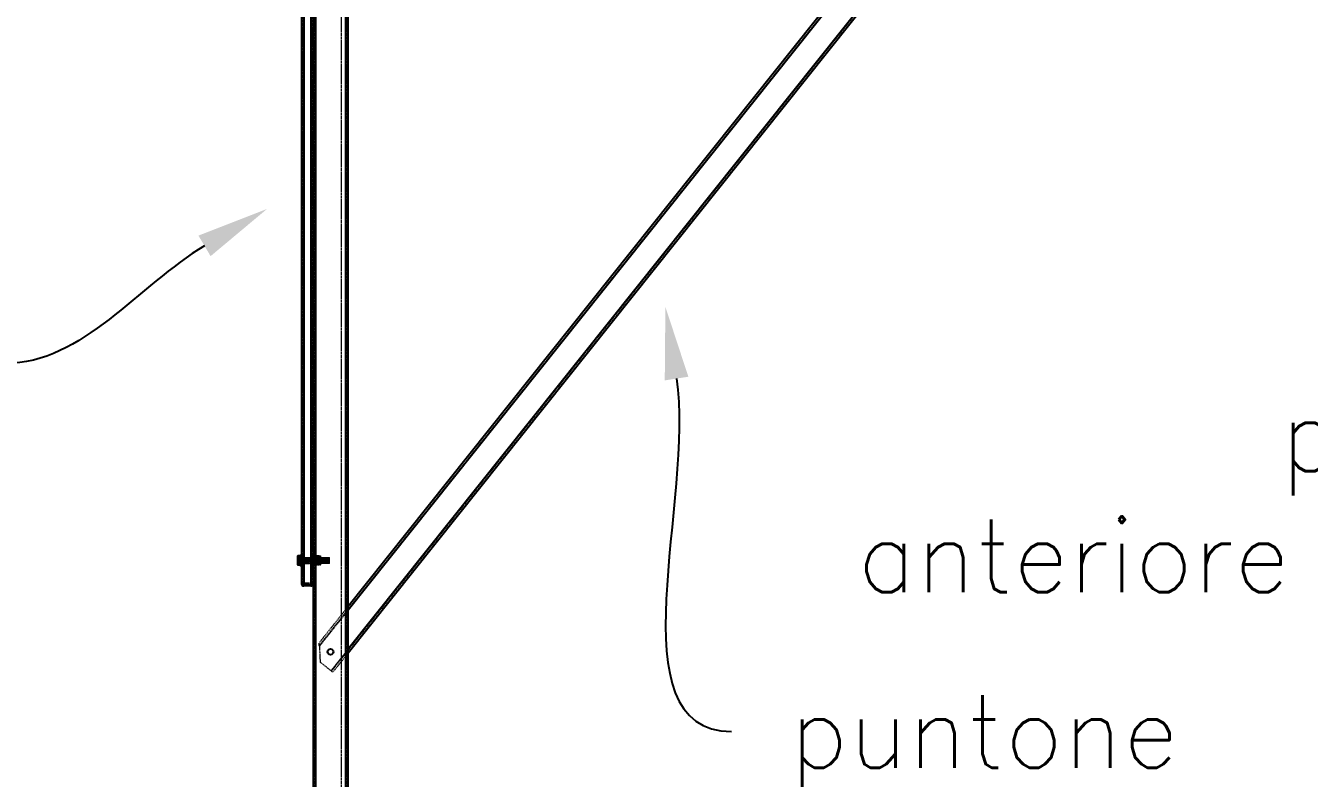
# Model space of a CAD drawing. Header units: millimetres. Extents: x -116399 to 112199, y -90759 to -31335.
# Drawn here: x 95099 to 97308, y -42661 to -41365 of the extents above; entities that cross this region are included whole.
import ezdxf
from ezdxf import colors
from ezdxf.entities.mleader import LeaderData, LeaderLine
from ezdxf.math import Vec2, Vec3

# ---------------------------------------------------------------- set-up
doc = ezdxf.new("R2010")
doc.units = ezdxf.units.MM
doc.linetypes.add('HIDDEN', pattern=[1.905, 1.27, -0.635])
doc.styles.add('Annotative', font='simplex.shx', dxfattribs={"height": 2.5})

msp = doc.modelspace()

# ---------------------------------------------------------------- linework, layer by layer
at = {"color": 7, "linetype": 'HIDDEN', "lineweight": 18}
for p, q in [((95596.123, -40328.266), (95596.123, -43743.266)), ((95597.623, -40328.266), (95597.623, -43743.266)), ((95597.623, -40328.266), (95597.623, -43743.266)), ((95597.623, -40328.266), (95597.623, -43743.266)), ((95641.623, -40328.266), (95641.623, -43743.266)), ((95649.623, -40328.266), (95649.623, -43743.266)), ((95649.623, -40328.266), (95649.623, -43743.266)), ((95649.623, -40328.266), (95649.623, -43743.266)), ((95649.623, -40328.266), (95649.623, -43743.266)), ((95649.623, -40328.266), (95649.623, -43743.266)), ((95649.623, -40328.266), (95649.623, -43743.266)), ((95649.623, -40328.266), (95649.623, -43743.266)), ((95651.123, -40328.266), (95651.123, -43743.266)), ((95577.623, -40437.335), (95577.623, -42288.84)), ((95577.623, -40437.35), (95577.623, -42286.153)), ((95577.623, -40439.799), (95577.623, -42288.602)), ((95589.623, -40437.335), (95589.623, -42288.84)), ((95589.623, -40437.35), (95589.623, -42286.153)), ((95589.623, -40439.799), (95589.623, -42288.602)), ((95576.623, -40474.854), (95576.623, -42326.358)), ((95577.623, -40475.669), (95577.623, -42327.174)), ((95577.623, -40475.669), (95577.623, -42291.287)), ((95577.623, -40475.712), (95577.623, -42324.515)), ((95577.623, -40478.161), (95577.623, -42326.964)), ((95589.623, -40475.669), (95589.623, -42327.174)), ((95589.623, -40475.669), (95589.623, -42291.287)), ((95589.623, -40475.712), (95589.623, -42324.515)), ((95589.623, -40478.161), (95589.623, -42326.964)), ((95590.623, -40474.854), (95590.623, -42326.358)), ((96885.979, -40824.469), (95604.296, -42432.218)), ((96886.911, -40824.904), (95604.369, -42433.73)), ((96886.911, -40824.904), (95604.369, -42433.73)), ((96886.911, -40824.904), (95604.369, -42433.73)), ((96926.06, -40843.172), (95624.46, -42475.905)), ((96926.06, -40843.172), (95624.46, -42475.905)), ((96926.06, -40843.172), (95624.46, -42475.905)), ((96926.992, -40843.607), (95625.242, -42476.528)), ((95567.223, -42278.108), (95566.723, -42278.105)), ((95566.723, -42280.783), (95567.223, -42278.295)), ((95567.223, -42280.747), (95566.723, -42280.744)), ((95566.723, -42283.423), (95567.223, -42280.935)), ((95566.723, -42281.924), (95567.223, -42284.409)), ((95567.223, -42284.425), (95566.723, -42281.937)), ((95567.223, -42287.065), (95566.723, -42284.576)), ((95567.223, -42284.783), (95566.723, -42287.272)), ((95566.723, -42287.284), (95567.223, -42284.799)), ((95567.223, -42278.108), (95572.023, -42278.108)), ((95572.023, -42278.295), (95567.223, -42278.295)), ((95567.223, -42280.747), (95572.023, -42280.747)), ((95572.023, -42280.935), (95567.223, -42280.935)), ((95567.223, -42284.783), (95567.223, -42284.409)), ((95572.023, -42284.409), (95567.223, -42284.409)), ((95567.223, -42284.425), (95572.023, -42284.425)), ((95567.223, -42284.783), (95572.023, -42284.783)), ((95572.023, -42284.799), (95567.223, -42284.799)), ((95572.023, -42280.404), (95573.623, -42280.404)), ((95572.023, -42280.604), (95608.823, -42280.604)), ((95572.023, -42283.044), (95573.623, -42283.044)), ((95572.023, -42283.244), (95608.823, -42283.244)), ((95573.623, -42278.16), (95576.623, -42278.16)), ((95576.623, -42279.079), (95573.623, -42279.079)), ((95573.623, -42280.797), (95576.623, -42280.797)), ((95573.623, -42281.719), (95576.623, -42281.719)), ((95573.623, -42281.967), (95576.623, -42281.967)), ((95573.623, -42284.612), (95576.623, -42284.612)), ((95590.623, -42278.16), (95593.623, -42278.16)), ((95593.623, -42279.079), (95590.623, -42279.079)), ((95590.623, -42280.797), (95593.623, -42280.797)), ((95590.623, -42281.719), (95593.623, -42281.719)), ((95590.623, -42281.967), (95593.623, -42281.967)), ((95590.623, -42284.612), (95593.623, -42284.612)), ((95593.623, -42274.266), (95596.123, -42274.266)), ((95593.623, -42279.266), (95596.123, -42279.266)), ((95593.623, -42279.266), (95596.123, -42279.266)), ((95596.123, -42276.104), (95597.723, -42276.104)), ((95596.123, -42278.744), (95597.723, -42278.744)), ((95596.123, -42280.404), (95597.723, -42280.404)), ((95596.123, -42283.044), (95597.723, -42283.044)), ((95597.723, -42276.104), (95597.723, -42278.744)), ((95597.723, -42278.115), (95597.73, -42278.104)), ((95597.723, -42278.744), (95597.723, -42295.744)), ((95597.723, -42280.604), (95606.623, -42280.604)), ((95597.723, -42280.755), (95597.73, -42280.744)), ((95597.723, -42283.244), (95606.623, -42283.244)), ((95598.243, -42278.307), (95598.243, -42278.1)), ((95603.704, -42278.1), (95598.243, -42278.1)), ((95598.243, -42278.108), (95598.243, -42278.315)), ((95598.243, -42278.108), (95603.704, -42278.108)), ((95598.243, -42278.307), (95603.704, -42278.307)), ((95603.704, -42278.315), (95598.243, -42278.315)), ((95598.243, -42280.946), (95598.243, -42280.74)), ((95603.704, -42280.74), (95598.243, -42280.74)), ((95598.243, -42280.747), (95598.243, -42280.955)), ((95598.243, -42280.747), (95603.704, -42280.747)), ((95598.243, -42280.946), (95603.704, -42280.946)), ((95603.704, -42280.955), (95598.243, -42280.955)), ((95598.243, -42284.803), (95598.243, -42284.39)), ((95603.704, -42284.39), (95598.243, -42284.39)), ((95598.243, -42284.405), (95603.704, -42284.405)), ((95598.243, -42284.803), (95603.704, -42284.803)), ((95603.704, -42284.818), (95598.243, -42284.818)), ((95603.704, -42278.307), (95603.704, -42278.1)), ((95603.704, -42280.946), (95603.704, -42280.74)), ((95603.704, -42284.803), (95603.704, -42284.39)), ((95604.217, -42278.104), (95604.223, -42278.115)), ((95604.217, -42280.744), (95604.223, -42280.755)), ((95604.223, -42280.755), (95604.223, -42278.115)), ((95604.223, -42278.115), (95606.223, -42278.115)), ((95604.223, -42293.733), (95604.223, -42280.755)), ((95604.223, -42280.755), (95606.223, -42280.755)), ((95606.223, -42291.093), (95606.223, -42278.115)), ((95606.223, -42293.733), (95606.223, -42280.755)), ((95606.623, -42280.604), (95606.723, -42280.504)), ((95606.623, -42283.244), (95606.623, -42280.604)), ((95606.623, -42283.244), (95606.723, -42283.144)), ((95606.623, -42291.244), (95606.623, -42283.244)), ((95606.723, -42281.255), (95606.723, -42278.615)), ((95606.723, -42293.233), (95606.723, -42281.255)), ((95608.823, -42283.244), (95608.823, -42280.604)), ((95608.823, -42280.804), (95609.023, -42280.804)), ((95608.823, -42291.244), (95608.823, -42283.244)), ((95608.823, -42283.444), (95609.023, -42283.444)), ((95609.023, -42283.244), (95609.023, -42280.604)), ((95609.023, -42280.604), (95609.823, -42280.604)), ((95609.023, -42291.244), (95609.023, -42283.244)), ((95609.023, -42283.244), (95609.823, -42283.244)), ((95609.823, -42283.244), (95609.823, -42280.604)), ((95609.823, -42280.804), (95610.023, -42280.804)), ((95609.823, -42291.244), (95609.823, -42283.244)), ((95609.823, -42283.444), (95610.023, -42283.444)), ((95610.023, -42283.244), (95610.023, -42280.604)), ((95610.023, -42280.604), (95610.823, -42280.604)), ((95610.023, -42291.244), (95610.023, -42283.244)), ((95610.023, -42283.244), (95610.823, -42283.244)), ((95610.823, -42283.244), (95610.823, -42280.604)), ((95610.823, -42280.804), (95611.023, -42280.804)), ((95610.823, -42291.244), (95610.823, -42283.244)), ((95610.823, -42283.444), (95611.023, -42283.444)), ((95611.023, -42283.244), (95611.023, -42280.604)), ((95611.023, -42280.604), (95611.823, -42280.604)), ((95611.023, -42291.244), (95611.023, -42283.244)), ((95611.023, -42283.244), (95611.823, -42283.244)), ((95611.823, -42283.244), (95611.823, -42280.604)), ((95611.823, -42280.804), (95612.023, -42280.804)), ((95611.823, -42291.244), (95611.823, -42283.244)), ((95611.823, -42283.444), (95612.023, -42283.444)), ((95612.023, -42283.244), (95612.023, -42280.604)), ((95612.023, -42280.604), (95612.823, -42280.604)), ((95612.023, -42291.244), (95612.023, -42283.244)), ((95612.023, -42283.244), (95612.823, -42283.244)), ((95612.823, -42283.244), (95612.823, -42280.604)), ((95612.823, -42280.804), (95613.023, -42280.804)), ((95612.823, -42291.244), (95612.823, -42283.244)), ((95612.823, -42283.444), (95613.023, -42283.444)), ((95613.023, -42283.244), (95613.023, -42280.604)), ((95613.023, -42280.604), (95613.823, -42280.604)), ((95613.023, -42291.244), (95613.023, -42283.244)), ((95613.023, -42283.244), (95613.823, -42283.244)), ((95613.823, -42283.244), (95613.823, -42280.604)), ((95613.823, -42280.804), (95614.023, -42280.804)), ((95613.823, -42291.244), (95613.823, -42283.244)), ((95613.823, -42283.444), (95614.023, -42283.444)), ((95614.023, -42283.244), (95614.023, -42280.604)), ((95614.023, -42280.604), (95614.823, -42280.604)), ((95614.023, -42291.244), (95614.023, -42283.244)), ((95614.023, -42283.244), (95614.823, -42283.244)), ((95614.823, -42283.244), (95614.823, -42280.604)), ((95614.823, -42280.804), (95615.023, -42280.804)), ((95614.823, -42291.244), (95614.823, -42283.244)), ((95614.823, -42283.444), (95615.023, -42283.444)), ((95615.023, -42283.244), (95615.023, -42280.604)), ((95615.023, -42280.604), (95615.823, -42280.604)), ((95615.023, -42291.244), (95615.023, -42283.244)), ((95615.023, -42283.244), (95615.823, -42283.244)), ((95615.823, -42283.244), (95615.823, -42280.604)), ((95615.823, -42280.804), (95616.023, -42280.804)), ((95615.823, -42291.244), (95615.823, -42283.244)), ((95615.823, -42283.444), (95616.023, -42283.444)), ((95616.023, -42283.244), (95616.023, -42280.604)), ((95616.023, -42280.604), (95616.823, -42280.604)), ((95616.023, -42291.244), (95616.023, -42283.244)), ((95616.023, -42283.244), (95616.823, -42283.244)), ((95616.823, -42283.244), (95616.823, -42280.604)), ((95616.823, -42280.804), (95617.023, -42280.804)), ((95616.823, -42291.244), (95616.823, -42283.244)), ((95616.823, -42283.444), (95617.023, -42283.444)), ((95617.023, -42283.244), (95617.023, -42280.604)), ((95617.023, -42280.604), (95617.823, -42280.604)), ((95617.023, -42291.244), (95617.023, -42283.244)), ((95617.023, -42283.244), (95617.823, -42283.244)), ((95617.823, -42283.244), (95617.823, -42280.604)), ((95617.823, -42280.804), (95618.023, -42280.804)), ((95617.823, -42291.244), (95617.823, -42283.244)), ((95617.823, -42283.444), (95618.023, -42283.444)), ((95618.023, -42283.244), (95618.023, -42280.604)), ((95618.023, -42280.604), (95618.823, -42280.604)), ((95618.023, -42291.244), (95618.023, -42283.244)), ((95618.023, -42283.244), (95618.823, -42283.244)), ((95618.823, -42283.244), (95618.823, -42280.604)), ((95618.823, -42280.804), (95619.023, -42280.804)), ((95618.823, -42291.244), (95618.823, -42283.244)), ((95618.823, -42283.444), (95619.023, -42283.444)), ((95619.023, -42283.244), (95619.023, -42280.604)), ((95619.023, -42280.604), (95619.823, -42280.604)), ((95619.023, -42291.244), (95619.023, -42283.244)), ((95619.023, -42283.244), (95619.823, -42283.244)), ((95619.823, -42283.244), (95619.823, -42280.604)), ((95619.823, -42280.804), (95620.023, -42280.804)), ((95619.823, -42291.244), (95619.823, -42283.244)), ((95619.823, -42283.444), (95620.023, -42283.444)), ((95620.023, -42283.244), (95620.023, -42280.604)), ((95620.023, -42280.604), (95620.823, -42280.604)), ((95620.023, -42291.244), (95620.023, -42283.244)), ((95620.023, -42283.244), (95620.823, -42283.244)), ((95620.823, -42283.244), (95620.823, -42280.604)), ((95620.823, -42280.804), (95621.023, -42280.804)), ((95620.823, -42291.244), (95620.823, -42283.244)), ((95620.823, -42283.444), (95621.023, -42283.444)), ((95621.023, -42283.244), (95621.023, -42280.604)), ((95621.023, -42280.604), (95621.823, -42280.604)), ((95621.023, -42291.244), (95621.023, -42283.244)), ((95621.023, -42283.244), (95621.823, -42283.244)), ((95621.823, -42283.244), (95621.823, -42280.604)), ((95621.823, -42280.804), (95622.023, -42280.804)), ((95621.823, -42291.244), (95621.823, -42283.244)), ((95621.823, -42283.444), (95622.023, -42283.444)), ((95622.023, -42283.444), (95622.023, -42280.804)), ((95622.023, -42291.044), (95622.023, -42283.444)), ((95566.723, -42289.924), (95567.223, -42287.438)), ((95566.723, -42288.425), (95567.223, -42290.913)), ((95567.223, -42290.921), (95566.723, -42288.436)), ((95567.223, -42293.561), (95566.723, -42291.076)), ((95567.223, -42291.1), (95566.723, -42291.103)), ((95566.723, -42291.105), (95567.223, -42291.108)), ((95567.223, -42287.065), (95572.023, -42287.065)), ((95572.023, -42287.438), (95567.223, -42287.438)), ((95572.023, -42290.913), (95567.223, -42290.913)), ((95567.223, -42291.1), (95567.223, -42290.913)), ((95567.223, -42290.921), (95572.023, -42290.921)), ((95567.223, -42291.1), (95572.023, -42291.1)), ((95572.023, -42291.108), (95567.223, -42291.108)), ((95567.223, -42293.561), (95572.023, -42293.561)), ((95608.823, -42288.604), (95572.023, -42288.604)), ((95573.623, -42288.804), (95572.023, -42288.804)), ((95608.823, -42291.244), (95572.023, -42291.244)), ((95573.623, -42291.444), (95572.023, -42291.444)), ((95573.623, -42293.104), (95572.023, -42293.104)), ((95573.623, -42287.241), (95576.623, -42287.241)), ((95576.623, -42289.875), (95573.623, -42289.875)), ((95573.623, -42290.13), (95576.623, -42290.13)), ((95576.623, -42291.048), (95573.623, -42291.048)), ((95573.623, -42292.768), (95576.623, -42292.768)), ((95576.623, -42293.69), (95573.623, -42293.69)), ((95589.623, -42286.153), (95577.623, -42286.153)), ((95589.623, -42288.602), (95577.623, -42288.602)), ((95577.623, -42288.84), (95589.623, -42288.84)), ((95577.623, -42291.287), (95589.623, -42291.287)), ((95590.623, -42287.241), (95593.623, -42287.241)), ((95593.623, -42289.875), (95590.623, -42289.875)), ((95590.623, -42290.13), (95593.623, -42290.13)), ((95593.623, -42291.048), (95590.623, -42291.048)), ((95590.623, -42292.768), (95593.623, -42292.768)), ((95593.623, -42293.69), (95590.623, -42293.69)), ((95596.123, -42287.266), (95593.623, -42287.266)), ((95593.623, -42287.266), (95596.123, -42287.266)), ((95596.123, -42292.266), (95593.623, -42292.266)), ((95597.723, -42288.804), (95596.123, -42288.804)), ((95597.723, -42291.444), (95596.123, -42291.444)), ((95597.723, -42293.104), (95596.123, -42293.104)), ((95597.723, -42295.744), (95596.123, -42295.744)), ((95606.623, -42288.604), (95597.723, -42288.604)), ((95597.73, -42291.104), (95597.723, -42291.093)), ((95606.623, -42291.244), (95597.723, -42291.244)), ((95597.73, -42293.744), (95597.723, -42293.733)), ((95598.243, -42287.443), (95598.243, -42287.029)), ((95603.704, -42287.029), (95598.243, -42287.029)), ((95598.243, -42287.045), (95603.704, -42287.045)), ((95598.243, -42287.443), (95603.704, -42287.443)), ((95603.704, -42287.458), (95598.243, -42287.458)), ((95598.243, -42291.1), (95598.243, -42290.893)), ((95603.704, -42290.893), (95598.243, -42290.893)), ((95598.243, -42290.901), (95598.243, -42291.108)), ((95598.243, -42290.901), (95603.704, -42290.901)), ((95598.243, -42291.1), (95603.704, -42291.1)), ((95603.704, -42291.108), (95598.243, -42291.108)), ((95598.243, -42293.74), (95598.243, -42293.533)), ((95603.704, -42293.533), (95598.243, -42293.533)), ((95598.243, -42293.541), (95598.243, -42293.747)), ((95598.243, -42293.541), (95603.704, -42293.541)), ((95598.243, -42293.74), (95603.704, -42293.74)), ((95603.704, -42293.747), (95598.243, -42293.747)), ((95603.704, -42287.443), (95603.704, -42287.029)), ((95603.704, -42291.1), (95603.704, -42290.893)), ((95603.704, -42291.108), (95603.856, -42291.107)), ((95603.704, -42293.74), (95603.704, -42293.533)), ((95603.704, -42293.747), (95603.856, -42293.746)), ((95604.223, -42291.093), (95604.217, -42291.104)), ((95604.223, -42293.733), (95604.217, -42293.744)), ((95606.223, -42291.093), (95604.223, -42291.093)), ((95606.223, -42293.733), (95604.223, -42293.733)), ((95606.723, -42288.704), (95606.623, -42288.604)), ((95606.723, -42291.344), (95606.623, -42291.244)), ((95609.023, -42288.404), (95608.823, -42288.404)), ((95609.023, -42291.044), (95608.823, -42291.044)), ((95609.823, -42288.604), (95609.023, -42288.604)), ((95609.823, -42291.244), (95609.023, -42291.244)), ((95610.023, -42288.404), (95609.823, -42288.404)), ((95610.023, -42291.044), (95609.823, -42291.044)), ((95610.823, -42288.604), (95610.023, -42288.604)), ((95610.823, -42291.244), (95610.023, -42291.244)), ((95611.023, -42288.404), (95610.823, -42288.404)), ((95611.023, -42291.044), (95610.823, -42291.044)), ((95611.823, -42288.604), (95611.023, -42288.604)), ((95611.823, -42291.244), (95611.023, -42291.244)), ((95612.023, -42288.404), (95611.823, -42288.404)), ((95612.023, -42291.044), (95611.823, -42291.044)), ((95612.823, -42288.604), (95612.023, -42288.604)), ((95612.823, -42291.244), (95612.023, -42291.244)), ((95613.023, -42288.404), (95612.823, -42288.404)), ((95613.023, -42291.044), (95612.823, -42291.044)), ((95613.823, -42288.604), (95613.023, -42288.604)), ((95613.823, -42291.244), (95613.023, -42291.244)), ((95614.023, -42288.404), (95613.823, -42288.404)), ((95614.023, -42291.044), (95613.823, -42291.044)), ((95614.823, -42288.604), (95614.023, -42288.604)), ((95614.823, -42291.244), (95614.023, -42291.244)), ((95615.023, -42288.404), (95614.823, -42288.404)), ((95615.023, -42291.044), (95614.823, -42291.044)), ((95615.823, -42288.604), (95615.023, -42288.604)), ((95615.823, -42291.244), (95615.023, -42291.244)), ((95616.023, -42288.404), (95615.823, -42288.404)), ((95616.023, -42291.044), (95615.823, -42291.044)), ((95616.823, -42288.604), (95616.023, -42288.604)), ((95616.823, -42291.244), (95616.023, -42291.244)), ((95617.023, -42288.404), (95616.823, -42288.404)), ((95617.023, -42291.044), (95616.823, -42291.044)), ((95617.823, -42288.604), (95617.023, -42288.604)), ((95617.823, -42291.244), (95617.023, -42291.244)), ((95618.023, -42288.404), (95617.823, -42288.404)), ((95618.023, -42291.044), (95617.823, -42291.044)), ((95618.823, -42288.604), (95618.023, -42288.604)), ((95618.823, -42291.244), (95618.023, -42291.244)), ((95619.023, -42288.404), (95618.823, -42288.404)), ((95619.023, -42291.044), (95618.823, -42291.044)), ((95619.823, -42288.604), (95619.023, -42288.604)), ((95619.823, -42291.244), (95619.023, -42291.244)), ((95620.023, -42288.404), (95619.823, -42288.404)), ((95620.023, -42291.044), (95619.823, -42291.044)), ((95620.823, -42288.604), (95620.023, -42288.604)), ((95620.823, -42291.244), (95620.023, -42291.244)), ((95621.023, -42288.404), (95620.823, -42288.404)), ((95621.023, -42291.044), (95620.823, -42291.044)), ((95621.823, -42288.604), (95621.023, -42288.604)), ((95621.823, -42291.244), (95621.023, -42291.244)), ((95622.023, -42288.404), (95621.823, -42288.404)), ((95622.023, -42291.044), (95621.823, -42291.044)), ((95577.623, -42324.515), (95589.623, -42324.515)), ((95577.623, -42326.964), (95589.623, -42326.964)), ((95589.623, -42327.174), (95577.623, -42327.174)), ((95651.708, -42367.931), (95604.075, -42427.682)), ((95651.867, -42374.148), (95604.369, -42433.73)), ((95604.369, -42433.73), (95604.075, -42427.682)), ((95604.369, -42433.73), (95605.694, -42460.944)), ((95653.535, -42439.433), (95624.46, -42475.905)), ((95624.46, -42475.905), (95605.694, -42460.944)), ((95653.694, -42445.651), (95627.588, -42478.398)), ((95627.588, -42478.398), (95624.46, -42475.905))]:
    msp.add_line(p, q, dxfattribs=at)
at = {"color": 7, "linetype": 'Continuous', "lineweight": 25}
for p, q in [((95597.623, -40328.266), (95597.623, -43743.266)), ((95649.623, -40328.266), (95649.623, -43743.266)), ((95653.623, -40328.266), (95653.623, -43743.266)), ((95573.623, -40474.854), (95573.623, -42326.358)), ((95577.623, -40478.116), (95577.623, -42329.621)), ((95589.623, -40478.116), (95589.623, -42329.621)), ((95593.623, -40485.569), (95593.623, -43743.266)), ((96883.183, -40823.164), (95651.708, -42367.931)), ((96929.789, -40844.912), (95653.694, -42445.651)), ((96861.635, -40856.611), (95651.867, -42374.148)), ((96901.504, -40873.977), (95653.535, -42439.433)), ((95566.723, -42278.103), (95567.223, -42278.1)), ((95566.723, -42278.103), (95566.723, -42280.772)), ((95567.223, -42278.287), (95566.723, -42280.772)), ((95566.723, -42280.743), (95567.223, -42280.74)), ((95566.723, -42280.743), (95566.723, -42283.412)), ((95567.223, -42280.927), (95566.723, -42283.412)), ((95566.723, -42283.412), (95566.723, -42284.564)), ((95566.723, -42284.564), (95567.223, -42287.049)), ((95566.723, -42284.564), (95566.723, -42289.911)), ((95567.223, -42278.287), (95567.223, -42278.1)), ((95572.023, -42278.1), (95567.223, -42278.1)), ((95567.223, -42278.287), (95572.023, -42278.287)), ((95567.223, -42280.927), (95567.223, -42280.74)), ((95572.023, -42280.74), (95567.223, -42280.74)), ((95567.223, -42280.927), (95572.023, -42280.927)), ((95572.023, -42276.104), (95573.623, -42276.104)), ((95572.023, -42276.104), (95572.023, -42278.744)), ((95572.023, -42278.744), (95573.623, -42278.744)), ((95572.023, -42278.744), (95572.023, -42295.744)), ((95567.223, -42287.423), (95566.723, -42289.911)), ((95566.723, -42289.911), (95566.723, -42291.064)), ((95566.723, -42291.064), (95567.223, -42293.553)), ((95566.723, -42291.064), (95566.723, -42293.743)), ((95567.223, -42293.74), (95566.723, -42293.743)), ((95566.723, -42293.743), (95566.723, -42293.744)), ((95566.723, -42293.744), (95567.223, -42293.747)), ((95567.223, -42287.423), (95567.223, -42287.049)), ((95572.023, -42287.049), (95567.223, -42287.049)), ((95567.223, -42287.423), (95572.023, -42287.423)), ((95572.023, -42293.553), (95567.223, -42293.553)), ((95567.223, -42293.74), (95567.223, -42293.553)), ((95567.223, -42293.74), (95572.023, -42293.74)), ((95572.023, -42293.747), (95567.223, -42293.747)), ((95573.623, -42295.744), (95572.023, -42295.744)), ((95589.623, -42329.621), (95577.623, -42329.621))]:
    msp.add_line(p, q, dxfattribs=at)
at = {"color": 7, "linetype": 'HIDDEN', "lineweight": 18, "flags": 128}
for points in [[(95598.243, -42278.108), (95597.73, -42278.104), (95598.243, -42278.1)], [(95598.243, -42280.747), (95597.73, -42280.744), (95598.243, -42280.74)], [(95603.704, -42278.1), (95604.217, -42278.104), (95603.704, -42278.108)], [(95603.704, -42280.74), (95604.217, -42280.744), (95603.704, -42280.747)], [(95598.243, -42291.1), (95597.73, -42291.104), (95598.243, -42291.108)], [(95598.243, -42293.74), (95597.73, -42293.744), (95598.243, -42293.747)], [(95604.206, -42291.104), (95604.217, -42291.104), (95603.704, -42291.1)], [(95604.206, -42293.744), (95604.217, -42293.744), (95603.704, -42293.74)]]:
    msp.add_lwpolyline(points, dxfattribs=at)
at = {"color": 7, "linetype": 'Continuous', "lineweight": 25}
msp.add_circle((95623.623, -42443.266), 5, dxfattribs=at)
at = {"color": 7, "linetype": 'HIDDEN', "lineweight": 18}
for centre, radius, start, end in [((95607.092, -42281.348), 9.357, 161.031674, 198.968326), ((95607.114, -42281.36), 9.379, 161.053989, 198.946011), ((95607.092, -42283.988), 9.357, 161.031513, 198.968487), ((95607.114, -42284), 9.379, 161.054149, 198.945851), ((95607.114, -42287.848), 9.379, 161.053989, 198.946011), ((95607.092, -42287.86), 9.357, 161.031674, 198.968326), ((95594.855, -42281.348), 9.357, 341.031674, 18.968326), ((95594.855, -42283.988), 9.357, 341.031513, 18.968487), ((95594.833, -42287.848), 9.379, 341.053989, 18.946011), ((95606.223, -42278.615), 0.5, 0, 90), ((95606.223, -42281.255), 0.5, 0, 90), ((95577.29, -42289.827), 3.689, 84.808458, 173.635094), ((95577.289, -42292.513), 3.688, 84.792094, 173.6103), ((95577.54, -42289.52), 0.922, 84.808458, 173.635094), ((95577.54, -42292.205), 0.922, 84.792094, 173.6103), ((95589.957, -42289.827), 3.689, 6.364906, 95.191542), ((95589.707, -42289.52), 0.922, 6.364906, 95.191542), ((95589.958, -42292.513), 3.688, 6.3897, 95.207906), ((95589.707, -42292.205), 0.922, 6.3897, 95.207906), ((95607.114, -42290.488), 9.379, 161.054149, 198.945851), ((95607.092, -42290.5), 9.357, 161.031513, 198.968487), ((95594.833, -42290.488), 9.379, 341.054149, 18.945851), ((95606.223, -42290.593), 0.5, 270, 360), ((95606.223, -42293.233), 0.5, 270, 360), ((95577.29, -42323.29), 3.689, 186.364906, 275.191542), ((95577.54, -42323.597), 0.922, 186.364906, 275.191542), ((95577.54, -42326.256), 0.922, 186.3897, 275.207906), ((95589.957, -42323.29), 3.689, 264.808458, 353.635094), ((95589.707, -42323.597), 0.922, 264.808458, 353.635094), ((95589.707, -42326.256), 0.922, 264.792094, 353.6103)]:
    msp.add_arc(centre, radius, start, end, dxfattribs=at)
at = {"color": 7, "linetype": 'Continuous', "lineweight": 25}
for centre, start, end in [((95577.289, -42325.948), 186.3897, 275.207906), ((95589.958, -42325.948), 264.792094, 353.6103)]:
    msp.add_arc(centre, 3.688, start, end, dxfattribs=at)

# ---------------------------------------------------------------- leaders
ml = msp.add_multileader_mtext('Standard')
ml.set_content('controvento\\Ptav.n.7', color=256, style='Annotative')
ml.set_leader_properties(color=256)
ml.build(insert=Vec2(0, 0))
ml.multileader.update_dxf_attribs({"leader_type": 2, "text_top_attachment_type": 32, "text_bottom_attachment_type": 128, "arrow_head_size": 125, "scale": 50})
ctx = ml.context
ctx.base_point, ctx.scale, ctx.char_height, ctx.arrow_head_size, ctx.landing_gap_size, ctx.plane_origin = Vec3(93780.863, -41946.887), 50, 125, 125, 100, Vec3(95471.805, -41705.936)
ctx.text_align_type = 2
notes = []
notes.append((ctx, [(0, (1, 1, 0), (95464.196, -41946.887), (-1, 0), 400, [(0, [(95514.326, -41680.756)], 0, [])])]))
ctx.mtext.insert, ctx.mtext.alignment, ctx.mtext.flow_direction = Vec3(94964.196, -41884.387), 3, 5
ml = msp.add_multileader_mtext('Standard')
ml.set_content('puntone\\Pposteriore\\Ptav.n.6', color=256, style='Annotative')
ml.set_leader_properties(color=256)
ml.build(insert=Vec2(0, 0))
ml.multileader.update_dxf_attribs({"leader_type": 2, "text_top_attachment_type": 32, "text_bottom_attachment_type": 128, "arrow_head_size": 125, "scale": 50})
ctx = ml.context
ctx.base_point, ctx.scale, ctx.char_height, ctx.arrow_head_size, ctx.landing_gap_size, ctx.plane_origin = Vec3(96313.776, -42580.432), 50, 125, 125, 100, Vec3(96199.894, -41849.303)
notes.append((ctx, [(0, (1, 1, 0), (95913.776, -42580.432), (1, 0), 400, [(0, [(96199.894, -41849.303)], 0, [])])]))
ctx.mtext.insert, ctx.mtext.flow_direction = Vec3(96413.776, -42517.932), 5
ml = msp.add_multileader_mtext('Standard')
ml.set_content('puntone\\Panteriore tav.n.5', color=256, style='Annotative')
ml.set_leader_properties(color=256)
ml.build(insert=Vec2(0, 0))
ml.multileader.update_dxf_attribs({"leader_type": 2, "text_top_attachment_type": 32, "text_bottom_attachment_type": 128, "arrow_head_size": 125, "scale": 50})
ctx = ml.context
ctx.base_point, ctx.scale, ctx.char_height, ctx.arrow_head_size, ctx.landing_gap_size, ctx.plane_origin = Vec3(96268.883, -42069.811), 50, 125, 125, 100, Vec3(98261.917, -41849.706)
ctx.text_align_type = 2
notes.append((ctx, [(0, (1, 1, 0), (98428.407, -42069.811), (-1, 0), 400, [(0, [(98261.917, -41849.706)], 0, [])])]))
ctx.mtext.insert, ctx.mtext.alignment, ctx.mtext.flow_direction = Vec3(97928.407, -42007.311), 3, 5
for ctx, leaders in notes:
    for number, flags, end, landing, length, lines in leaders:
        leader = LeaderData()
        leader.index, (leader.has_last_leader_line, leader.has_dogleg_vector, leader.attachment_direction) = number, flags
        leader.last_leader_point, leader.dogleg_vector, leader.dogleg_length = Vec3(end), Vec3(landing), length
        for number, points, colour, breaks in lines:
            line = LeaderLine()
            line.index, line.vertices, line.color, line.breaks = number, Vec3.list(points), colors.encode_raw_color(colour), breaks
            leader.lines.append(line)
        ctx.leaders.append(leader)

doc.saveas('drawing.dxf')
